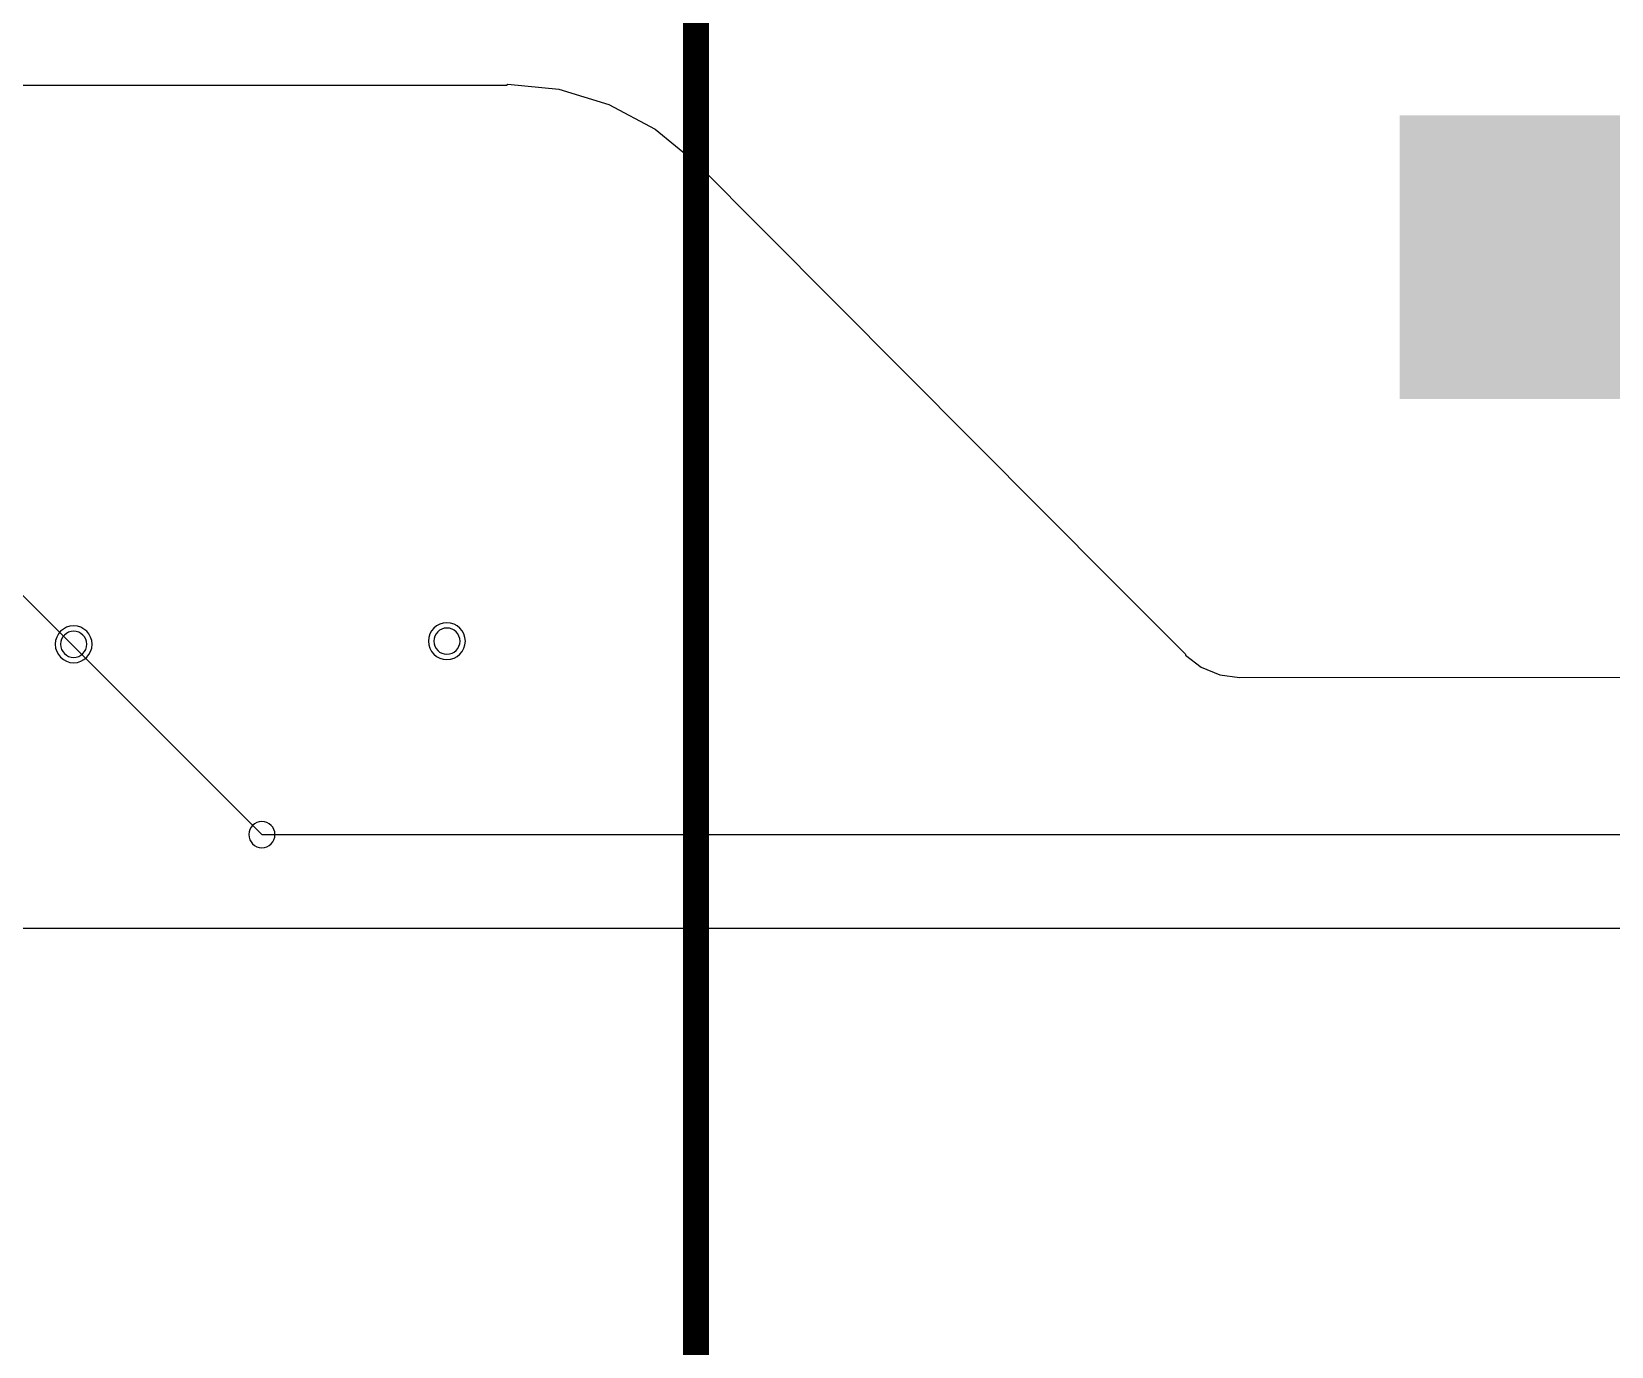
# Model space of a CAD drawing. Header units: inches. Extents: x 32166 to 66782, y 2386 to 7162.
# Drawn here: x 33428.5 to 33496.3, y 2951.2 to 3007.6 of the extents above; entities that cross this region are included whole.
import ezdxf

# ---------------------------------------------------------------- set-up
doc = ezdxf.new("R2010")
doc.units = ezdxf.units.IN
doc.header["$LTSCALE"] = 0.64311
doc.header["$MEASUREMENT"] = 0
for name, color, linetype in [('BOTTOMLAYER', 5, 'CONTINUOUS'), ('BOTTOMOVERLAY', 54, 'CONTINUOUS'), ('BOTTOMSOLDER', 6, 'CONTINUOUS'), ('MULTILAYER', 9, 'CONTINUOUS')]:
    doc.layers.add(name, color=color, linetype=linetype)

msp = doc.modelspace()

# ---------------------------------------------------------------- linework, layer by layer
at = {"layer": 'BOTTOMLAYER'}
for p, q in [((33397.233, 3005.264), (33448.883, 3005.264)), ((33448.883, 3005.264), (33448.938, 3005.314)), ((33448.883, 3005.264), (33448.883, 3005.264)), ((33448.938, 3005.314), (33451.124, 3005.099)), ((33451.124, 3005.099), (33453.279, 3004.445)), ((33453.279, 3004.445), (33455.264, 3003.384)), ((33455.264, 3003.384), (33457.005, 3001.956)), ((33457.005, 3001.956), (33474.903, 2983.979)), ((33414.153, 2997.344), (33438.385, 2973.112)), ((33474.903, 2983.979), (33478.023, 2980.859)), ((33478.023, 2980.859), (33478.023, 2980.819)), ((33478.023, 2980.819), (33478.023, 2980.819)), ((33478.023, 2980.819), (33478.704, 2980.297)), ((33478.704, 2980.297), (33479.497, 2979.968)), ((33479.497, 2979.968), (33480.348, 2979.856)), ((33480.348, 2979.856), (33517.944, 2979.884)), ((33438.385, 2973.112), (33523.255, 2973.112)), ((33520.218, 2969.084), (33406.416, 2969.084))]:
    msp.add_line(p, q, dxfattribs=at)
for centre, start, end in [((33430.308, 2981.279), 0, 180), ((33446.328, 2981.414), 0, 180), ((33446.328, 2981.414), 180, 0), ((33430.308, 2981.279), 180, 0), ((33438.385, 2973.112), 0, 180), ((33438.385, 2973.112), 0, 180), ((33438.385, 2973.112), 180, 0), ((33438.385, 2973.112), 180, 0)]:
    msp.add_arc(centre, 0.562, start, end, dxfattribs=at)
msp.add_solid([(33487.674, 2992.263), (33513.774, 2992.263), (33487.674, 3003.513), (33513.774, 3003.513)], dxfattribs=at)
at = {"layer": 'BOTTOMOVERLAY', "const_width": 1.125}
msp.add_lwpolyline([(33457.017, 2934.861), (33457.017, 3065.361)], dxfattribs=at)
at = {"layer": 'BOTTOMSOLDER'}
for centre, start, end in [((33430.308, 2981.279), 0, 180), ((33446.328, 2981.414), 0, 180), ((33446.328, 2981.414), 180, 0), ((33430.308, 2981.279), 180, 0)]:
    msp.add_arc(centre, 0.791, start, end, dxfattribs=at)
msp.add_solid([(33487.216, 2991.805), (33514.231, 2991.805), (33487.216, 3003.97), (33514.231, 3003.97)], dxfattribs=at)
at = {"layer": 'MULTILAYER'}
for centre, start, end in [((33430.308, 2981.279), 0, 180), ((33446.328, 2981.414), 0, 180), ((33446.328, 2981.414), 180, 0), ((33430.308, 2981.279), 180, 0)]:
    msp.add_arc(centre, 0.562, start, end, dxfattribs=at)
msp.add_solid([(33487.674, 2992.263), (33513.774, 2992.263), (33487.674, 3003.513), (33513.774, 3003.513)], dxfattribs=at)

doc.saveas('drawing.dxf')
